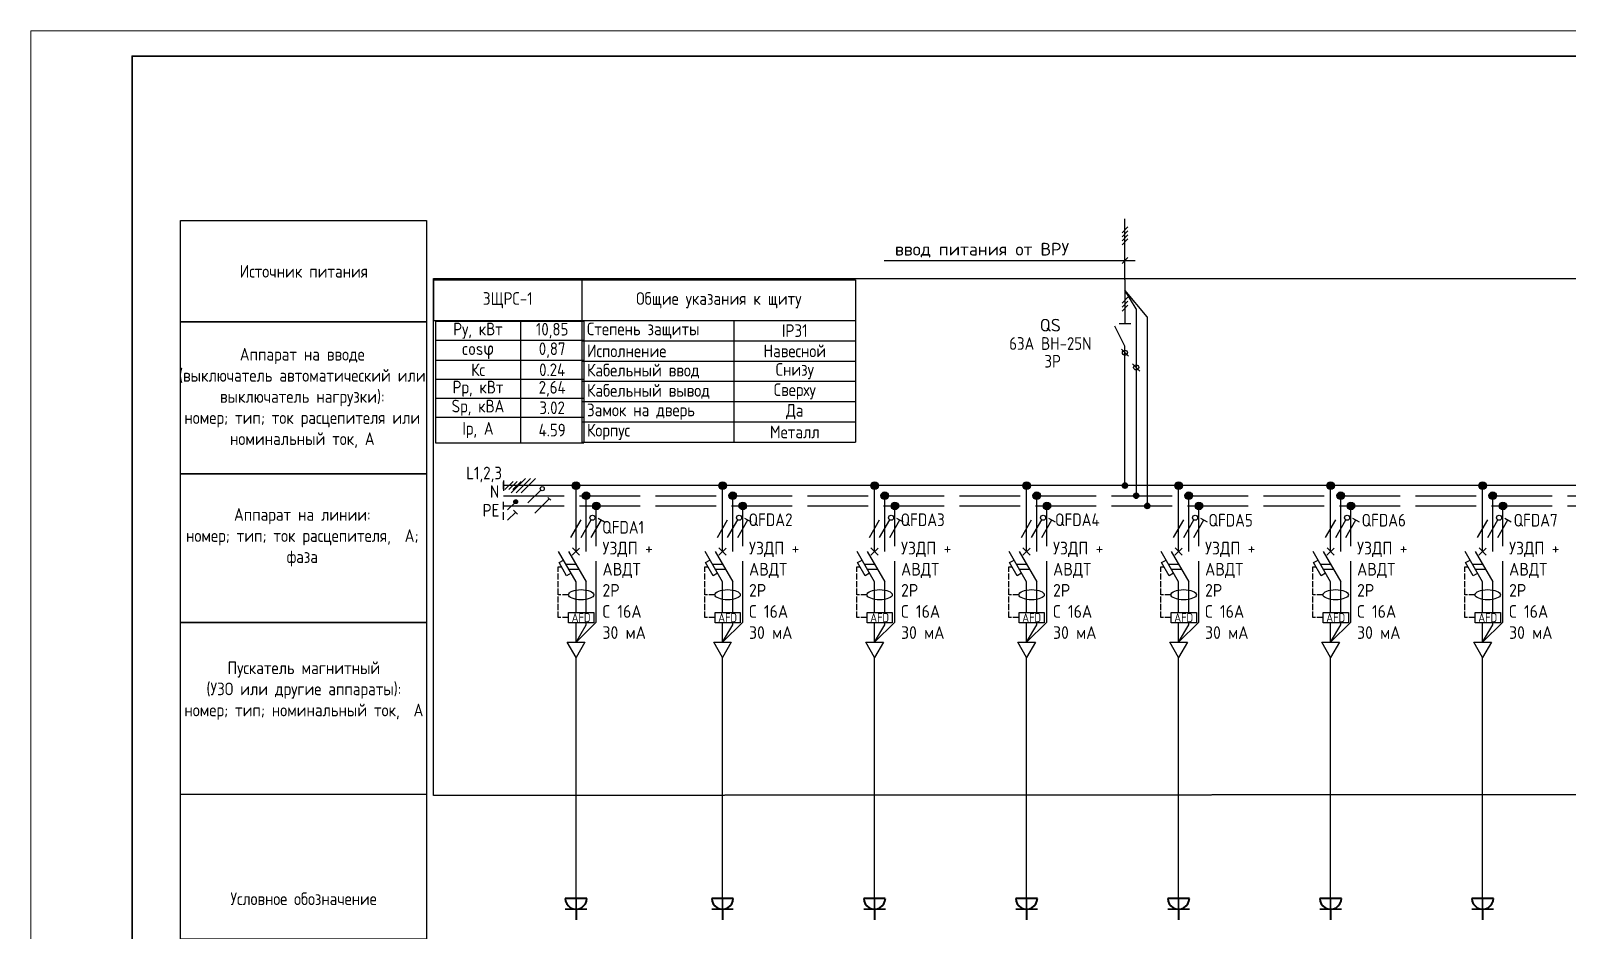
# Model space of a CAD drawing. Header units: millimetres. Extents: x -32 to 417638015, y -35 to 175284279.
# Drawn here: x 417236868 to 417267191, y 175224422 to 175242179 of the extents above; entities that cross this region are included whole.
import ezdxf
from ezdxf.enums import TextEntityAlignment as Align

# ---------------------------------------------------------------- set-up
doc = ezdxf.new("R2010")
doc.units = ezdxf.units.MM
doc.linetypes.add('ACAD_ISO02W100', pattern=[15, 12, -3])
doc.linetypes.add('DASHED2', pattern=[0.375, 0.25, -0.125])
for name, color, linetype in [('4_Однолинейная схема', 7, 'Continuous'), ('A-HATCH-WALL', 7, 'Continuous'), ('RAMKA', 7, 'Continuous'), ('пояснения', 7, 'Continuous')]:
    doc.layers.add(name, color=color, linetype=linetype)
doc.layers.add('A-ANNO-NOTE', color=7, linetype='Continuous', lineweight=5)
doc.layers.add('ЭОМ_Розетки быт', color=5, linetype='Continuous', lineweight=30)
doc.styles.add('Arial Narrow', font='GOST_Common.ttf', dxfattribs={"width": 0.9, "height": 2.5})
doc.styles.add('DS23_Isopeur', font='isocpeur.ttf')
doc.styles.add('GOST Common', font='GOST_Common.ttf', dxfattribs={"width": 0.9, "height": 350})
doc.styles.add('GOST Common ISO', font='GOST_Common.ttf', dxfattribs={"width": 0.9, "height": 2.5})
doc.styles.add('ISOCPEUR', font='isocpeur.ttf', dxfattribs={"width": 0.85, "height": 275})
doc.styles.add('RAMKA', font='isocpeur.ttf', dxfattribs={"oblique": 15, "height": 5})
doc.styles.get("Standard").update_dxf_attribs({"font": 'arial.ttf'})

# ---------------------------------------------------------------- blocks, each defined once
blk = doc.blocks.new('TSL_Пояснение для щита - TSL_Пояснение для щита-779833-ЩТ-1_1 _Р_ _')
blk.add_line((-75.05, 36.82), (-26.45, 36.82))
blk.add_line((-75.05, 36.82), (-26.45, 36.82))
blk.add_lwpolyline([(-75.05, 150), (-26.5, 150), (-26.5, 8.18), (-75.05, 8.18)], close=True)
at = {"layer": 'A-ANNO-NOTE', "lineweight": 30}
for p, q in [((-75, 130), (-26.41, 130)), ((-75, 100), (-26.41, 100)), ((-75, 70.67), (-26.41, 70.67))]:
    blk.add_line(p, q, dxfattribs=at)
at = {"insert": (-50.75, 16.14), "char_height": 2.5, "width": 48.595, "attachment_point": 5, "style": 'ISOCPEUR'}
blk.add_mtext('Условное обозначение', dxfattribs=at)
at = {"layer": 'A-ANNO-NOTE', "char_height": 2.5, "style": 'Arial Narrow'}
for s, insert, width, attachment_point in [('\\pxqc;Источник питания', (-50.7, 140), 48.5948, 5), ('\\fArial Narrow|b0|i0|c204|p34|; ', (-42.14, 141.21), 0.962, 1), ('\\pxqc;Аппарат на вводе \\P(выключатель автоматический или выключатель нагрузки): \\Pномер; тип; ток расцепителя или номинальный ток, А', (-51.01, 115), 49.2171, 5), ('\\fArial Narrow|b0|i0|c204|p34|; ', (-43.26, 124.54), 0.962, 1), ('\\fArial Narrow|b0|i0|c204|p34|; ', (-39.29, 124.54), 0.962, 1), ('\\fArial Narrow|b0|i0|c204|p34|; ', (-47.03, 120.38), 0.962, 1), ('\\fArial Narrow|b0|i0|c204|p34|; ', (-24.74, 120.38), 0.962, 1), ('\\fArial Narrow|b0|i0|c204|p34|; ', (-19.11, 120.38), 0.962, 1), ('\\fArial Narrow|b0|i0|c204|p34|; ', (-40.55, 116.21), 0.962, 1), ('\\fArial Narrow|b0|i0|c204|p34|; ', (-53.84, 112.04), 0.962, 1), ('\\fArial Narrow|b0|i0|c204|p34|; ', (-35.85, 112.04), 0.962, 1), ('\\fArial Narrow|b0|i0|c204|p34|; ', (-30.23, 112.04), 0.962, 1), ('\\fArial Narrow|b0|i0|c204|p34|; ', (-11.04, 112.04), 0.962, 1), ('\\pxqc;Аппарат на линии: \\P\\pq*;номер; тип; ток расцепителя,  А; фаза', (-51.01, 87.5), 49.2171, 5), ('\\fArial Narrow|b0|i0|c204|p34|; ', (-43.7, 92.88), 0.962, 1), ('\\fArial Narrow|b0|i0|c204|p34|; ', (-39.73, 92.88), 0.962, 1), ('\\fArial Narrow|b0|i0|c204|p34|; ', (-58.58, 88.71), 0.962, 1), ('\\fArial Narrow|b0|i0|c204|p34|; ', (-37.62, 88.71), 0.962, 1), ('\\fArial Narrow|b0|i0|c204|p34|; ', (-10.36, 88.71), 0.481, 1), ('\\fArial Narrow|b0|i0|c204|p34|; ', (-43.17, 72.88), 0.962, 1), ('\\fArial Narrow|b0|i0|c204|p34|; ', (-54.55, 68.71), 0.962, 1), ('\\fArial Narrow|b0|i0|c204|p34|; ', (-48.93, 68.71), 0.962, 1), ('\\fArial Narrow|b0|i0|c204|p34|; ', (-39.2, 68.71), 0.962, 1), ('\\fArial Narrow|b0|i0|c204|p34|; ', (-29.55, 64.54), 0.962, 1), ('Пускатель магнитный\\P(УЗО или другие аппараты):\\Pномер; тип; номинальный ток,  А', (-50.7, 57.23), 48.5948, 5), ('\\fArial Narrow|b0|i0|c204|p34|; ', (-40.12, 10.8), 0.962, 1)]:
    blk.add_mtext(s, dxfattribs=dict(at, insert=insert, width=width, attachment_point=attachment_point))
at = {"layer": 'A-ANNO-NOTE', "char_height": 2.5, "width": 0.962, "attachment_point": 1, "rotation": 90, "style": 'Arial Narrow'}
for insert in [(-31.63, 55.01), (-59.96, 39.75), (-27.46, 42.11), (-31.63, 29.87)]:
    blk.add_mtext('\\fArial Narrow|b0|i0|c204|p34|; ', dxfattribs=dict(at, insert=insert))
blk = doc.blocks.new('TSL_SHM_УГО_Точка - TSL_SHM_УГО_Точка-779818-ЩТ-1_1 _Р_ _')
at = {"layer": 'A-ANNO-NOTE', "lineweight": 30}
h = blk.add_hatch(color=256, dxfattribs=at)
edge = h.paths.add_edge_path()
edge.add_arc((0, 0), 0.5, 0, 360)
blk.add_circle((0, 0), 0.5, dxfattribs=at)
blk = doc.blocks.new('Конт разъемн')
at = {"color": 0}
blk.add_line((71, 71), (-71, -71), dxfattribs=at)
blk.add_circle((0, 0), 50, dxfattribs=at)
blk = doc.blocks.new('*U891')
at = {"layer": '4_Однолинейная схема'}
for p, q in [((0, 1), (0, -1)), ((347.29, 0), (0, 0))]:
    blk.add_line(p, q, dxfattribs=at)
at = {"layer": '4_Однолинейная схема', "color": 1}
for p, q in [((1.51, -1.41), (4.34, 1.41)), ((2.51, -1.41), (5.34, 1.41)), ((3.51, -1.41), (6.34, 1.41)), ((4.84, -3.41), (7.38, -0.87)), ((6.23, -5.41), (9.06, -2.59))]:
    blk.add_line(p, q, dxfattribs=at)
at = {"layer": '4_Однолинейная схема', "linetype": 'ACAD_ISO02W100'}
for p, q in [((0, -2), (347.29, -2)), ((0, -4), (347.29, -4))]:
    blk.add_line(p, q, dxfattribs=at)
at = {"layer": '4_Однолинейная схема', "color": 1}
blk.add_lwpolyline([(9.34, -2.86), (8.78, -2.31)], dxfattribs=at)
blk.add_circle((7.67, -0.59), 0.404, dxfattribs=at)
at = {"layer": '4_Однолинейная схема', "style": 'GOST Common ISO', "width": 0.9}
for s, p in [('L1,2,3', (-7.33, 1.25)), ('N', (-2.64, -2.41)), ('PE', (-4.09, -6.11))]:
    blk.add_text(s, height=2.5, dxfattribs=at).set_placement(p)
blk = doc.blocks.new('*T1184')
at = {"layer": 'пояснения', "color": 0, "linetype": 'ByBlock', "lineweight": -2, "transparency": 16777216}
for p, q in [((0, 0), (2928, 0)), ((0, 0), (0, -800)), ((2928, 0), (2928, -800)), ((0, -800), (2928, -800))]:
    blk.add_line(p, q, dxfattribs=at)
at = {"layer": 'пояснения', "color": 0, "transparency": 16777216, "insert": (1464, -400), "char_height": 250, "width": 2906.04, "attachment_point": 5, "style": 'GOST Common ISO'}
blk.add_mtext('{\\C256;3ЩРС-1}', dxfattribs=at)
blk = doc.blocks.new('*T1185')
at = {"layer": 'пояснения', "color": 0, "linetype": 'ByBlock', "lineweight": -2, "transparency": 16777216}
for p, q in [((0, 0), (5400, 0)), ((0, 0), (0, -3200)), ((5400, 0), (5400, -3200)), ((0, -800), (5400, -800)), ((3000, -800), (3000, -3200)), ((0, -1200), (5400, -1200)), ((0, -1600), (5400, -1600)), ((0, -2000), (5400, -2000)), ((0, -2400), (5400, -2400)), ((0, -2800), (5400, -2800)), ((0, -3200), (5400, -3200))]:
    blk.add_line(p, q, dxfattribs=at)
at = {"layer": 'пояснения', "color": 0, "transparency": 16777216, "char_height": 250, "style": 'GOST Common ISO'}
for s, insert, width, attachment_point in [('Общие указания к щиту', (2700, -400), 5327.35, 5), ('Степень защиты', (100, -1000), 2800, 4), ('IP31', (4200, -1000), 2327.35, 5), ('Исполнение', (100, -1400), 2800, 4), ('Навесной', (4200, -1400), 2327.35, 5), ('Кабельный ввод', (100, -1800), 2800, 4), ('Снизу', (4200, -1800), 2327.35, 5), ('Кабельный вывод', (100, -2200), 2800, 4), ('Сверху', (4200, -2200), 2327.35, 5), ('Замок на дверь', (100, -2600), 2800, 4), ('Да', (4200, -2600), 2327.35, 5), ('Корпус', (100, -3000), 2800, 4), ('Металл', (4200, -3000), 2327.35, 5)]:
    blk.add_mtext(s, dxfattribs=dict(at, insert=insert, width=width, attachment_point=attachment_point))
blk = doc.blocks.new('*U888')
at = {"lineweight": -2}
h = blk.add_hatch(color=256, dxfattribs=at)
h.dxf.hatch_style = 1
edge = h.paths.add_edge_path()
edge.add_arc((0, 0), 0.75, 0, 360)
at = {"layer": 'A-HATCH-WALL', "lineweight": -2}
h = blk.add_hatch(color=256, dxfattribs=at)
h.dxf.hatch_style = 1
edge = h.paths.add_edge_path()
edge.add_arc((2, -2), 0.75, 0, 360)
h = blk.add_hatch(color=256, dxfattribs=at)
h.dxf.hatch_style = 1
edge = h.paths.add_edge_path()
edge.add_arc((4, -4), 0.75, 0, 360)
at = {"lineweight": -2}
for points in [[(0, -13), (0, 0)], [(0, -25.05), (0, -19), (-3.46, -13)], [(-0.98, -17.3), (-1.85, -17.8), (-3.35, -15.2), (-2.48, -14.7)], [(-1.46, -13), (2, -19)], [(-0.73, -13.73), (0.69, -12.31)], [(0.71, -13.71), (-0.71, -12.29)], [(-2.02, -15.5), (-0.02, -15.5)], [(-1.44, -16.5), (0.56, -16.5)], [(0, -30.92), (0, -27.05)]]:
    blk.add_lwpolyline(points, dxfattribs=at)
at = {"linetype": 'ACAD_ISO02W100', "lineweight": -2}
for points in [[(2, -13), (2, -2)], [(4, -26.92), (4, -4)], [(2, -25.05), (2, -19)], [(0, -30.92), (4, -26.92)], [(0, -30.92), (2, -27.46), (2, -26.97)]]:
    blk.add_lwpolyline(points, dxfattribs=at)
at = {"color": 1, "lineweight": -2}
for points in [[(-1, -10.23), (1, -6.77)], [(1, -10.23), (3, -6.77)], [(3, -10.23), (5, -6.77)], [(4.35, -6.39), (5.65, -7.14)]]:
    blk.add_lwpolyline(points, dxfattribs=at)
at = {"color": 1, "linetype": 'ACAD_ISO02W100', "lineweight": -2, "ltscale": 0.1}
for points in [[(-3.5, -21.53), (-3.5, -21.53), (-3.5, -16), (-2.89, -16)], [(-1.5, -21.53), (-3.5, -21.53)], [(-1.5, -26.05), (-3.5, -26.05), (-3.5, -21.53)]]:
    blk.add_lwpolyline(points, dxfattribs=at)
at = {"lineweight": -2}
blk.add_lwpolyline([(0, -33.92), (-1.73, -30.92), (1.73, -30.92)], close=True, dxfattribs=at)
for centre in [(0, 0), (2, -2), (4, -4)]:
    blk.add_circle(centre, 0.75, dxfattribs=at)
at = {"color": 1, "lineweight": -2}
blk.add_circle((3.25, -6.33), 0.5, dxfattribs=at)
at = {"lineweight": -2}
blk.add_ellipse((1, -21.53), major_axis=(2.5, 0), ratio=0.4, dxfattribs=at)
at = {"style": 'GOST Common ISO', "width": 0.9}
blk.add_attdef('ФАЗА', text='', height=2.5, dxfattribs=at).set_placement((0, 2), align=Align.CENTER)
at = {"lineweight": -2}
blk.add_wipeout([(-1.49, -25.05), (3.5, -25.05), (3.5, -27.05), (-1.49, -27.05)], dxfattribs=at)
blk.add_lwpolyline([(3.5, -27.05), (-1.49, -27.05), (-1.49, -25.05), (3.5, -25.05)], close=True, dxfattribs=at)
at = {"lineweight": -2, "insert": (1, -26.05), "char_height": 1.75, "attachment_point": 5, "style": 'GOST Common ISO'}
blk.add_mtext_dynamic_manual_height_columns('AFD', width=4.9912, gutter_width=12.5, heights=[0], dxfattribs=at)
blk = doc.blocks.new('*U871')
at = {"lineweight": -2}
h = blk.add_hatch(color=256, dxfattribs=at)
h.dxf.hatch_style = 1
edge = h.paths.add_edge_path()
edge.add_arc((0, 0), 0.75, 0, 360)
at = {"layer": 'A-HATCH-WALL', "lineweight": -2}
h = blk.add_hatch(color=256, dxfattribs=at)
h.dxf.hatch_style = 1
edge = h.paths.add_edge_path()
edge.add_arc((2, -2), 0.75, 0, 360)
h = blk.add_hatch(color=256, dxfattribs=at)
h.dxf.hatch_style = 1
edge = h.paths.add_edge_path()
edge.add_arc((4, -4), 0.75, 0, 360)
at = {"lineweight": -2}
for points in [[(0, -13), (0, 0)], [(0, -25.05), (0, -19), (-3.46, -13)], [(-0.98, -17.3), (-1.85, -17.8), (-3.35, -15.2), (-2.48, -14.7)], [(-1.46, -13), (2, -19)], [(-0.73, -13.73), (0.69, -12.31)], [(0.71, -13.71), (-0.71, -12.29)], [(-2.02, -15.5), (-0.02, -15.5)], [(-1.44, -16.5), (0.56, -16.5)], [(0, -30.92), (0, -27.05)]]:
    blk.add_lwpolyline(points, dxfattribs=at)
at = {"linetype": 'ACAD_ISO02W100', "lineweight": -2}
for points in [[(2, -13), (2, -2)], [(4, -26.92), (4, -4)], [(2, -25.05), (2, -19)], [(0, -30.92), (4, -26.92)], [(0, -30.92), (2, -27.46), (2, -26.97)]]:
    blk.add_lwpolyline(points, dxfattribs=at)
at = {"color": 1, "lineweight": -2}
for points in [[(-1, -10.23), (1, -6.77)], [(1, -10.23), (3, -6.77)], [(3, -10.23), (5, -6.77)], [(4.35, -6.39), (5.65, -7.14)]]:
    blk.add_lwpolyline(points, dxfattribs=at)
at = {"color": 1, "linetype": 'ACAD_ISO02W100', "lineweight": -2, "ltscale": 0.1}
for points in [[(-3.5, -21.53), (-3.5, -21.53), (-3.5, -16), (-2.89, -16)], [(-1.5, -21.53), (-3.5, -21.53)], [(-1.5, -26.05), (-3.5, -26.05), (-3.5, -21.53)]]:
    blk.add_lwpolyline(points, dxfattribs=at)
at = {"lineweight": -2}
blk.add_lwpolyline([(0, -33.92), (-1.73, -30.92), (1.73, -30.92)], close=True, dxfattribs=at)
for centre in [(0, 0), (2, -2), (4, -4)]:
    blk.add_circle(centre, 0.75, dxfattribs=at)
at = {"color": 1, "lineweight": -2}
blk.add_circle((3.25, -6.33), 0.5, dxfattribs=at)
at = {"lineweight": -2}
blk.add_ellipse((1, -21.53), major_axis=(2.5, 0), ratio=0.4, dxfattribs=at)
at = {"style": 'GOST Common ISO', "width": 0.9}
blk.add_attdef('ФАЗА', text='', height=2.5, dxfattribs=at).set_placement((0, 2), align=Align.CENTER)
at = {"lineweight": -2}
blk.add_wipeout([(-1.49, -25.05), (3.5, -25.05), (3.5, -27.05), (-1.49, -27.05)], dxfattribs=at)
blk.add_lwpolyline([(3.5, -27.05), (-1.49, -27.05), (-1.49, -25.05), (3.5, -25.05)], close=True, dxfattribs=at)
at = {"lineweight": -2, "insert": (1, -26.05), "char_height": 1.75, "attachment_point": 5, "style": 'GOST Common ISO'}
blk.add_mtext_dynamic_manual_height_columns('AFD', width=4.9912, gutter_width=12.5, heights=[0], dxfattribs=at)
blk = doc.blocks.new('*U872')
at = {"lineweight": -2}
h = blk.add_hatch(color=256, dxfattribs=at)
h.dxf.hatch_style = 1
edge = h.paths.add_edge_path()
edge.add_arc((0, 0), 0.75, 0, 360)
at = {"layer": 'A-HATCH-WALL', "lineweight": -2}
h = blk.add_hatch(color=256, dxfattribs=at)
h.dxf.hatch_style = 1
edge = h.paths.add_edge_path()
edge.add_arc((2, -2), 0.75, 0, 360)
h = blk.add_hatch(color=256, dxfattribs=at)
h.dxf.hatch_style = 1
edge = h.paths.add_edge_path()
edge.add_arc((4, -4), 0.75, 0, 360)
at = {"lineweight": -2}
for points in [[(0, -13), (0, 0)], [(0, -25.05), (0, -19), (-3.46, -13)], [(-0.98, -17.3), (-1.85, -17.8), (-3.35, -15.2), (-2.48, -14.7)], [(-1.46, -13), (2, -19)], [(-0.73, -13.73), (0.69, -12.31)], [(0.71, -13.71), (-0.71, -12.29)], [(-2.02, -15.5), (-0.02, -15.5)], [(-1.44, -16.5), (0.56, -16.5)], [(0, -30.92), (0, -27.05)]]:
    blk.add_lwpolyline(points, dxfattribs=at)
at = {"linetype": 'ACAD_ISO02W100', "lineweight": -2}
for points in [[(2, -13), (2, -2)], [(4, -26.92), (4, -4)], [(2, -25.05), (2, -19)], [(0, -30.92), (4, -26.92)], [(0, -30.92), (2, -27.46), (2, -26.97)]]:
    blk.add_lwpolyline(points, dxfattribs=at)
at = {"color": 1, "lineweight": -2}
for points in [[(-1, -10.23), (1, -6.77)], [(1, -10.23), (3, -6.77)], [(3, -10.23), (5, -6.77)], [(4.35, -6.39), (5.65, -7.14)]]:
    blk.add_lwpolyline(points, dxfattribs=at)
at = {"color": 1, "linetype": 'ACAD_ISO02W100', "lineweight": -2, "ltscale": 0.1}
for points in [[(-3.5, -21.53), (-3.5, -21.53), (-3.5, -16), (-2.89, -16)], [(-1.5, -21.53), (-3.5, -21.53)], [(-1.5, -26.05), (-3.5, -26.05), (-3.5, -21.53)]]:
    blk.add_lwpolyline(points, dxfattribs=at)
at = {"lineweight": -2}
blk.add_lwpolyline([(0, -33.92), (-1.73, -30.92), (1.73, -30.92)], close=True, dxfattribs=at)
for centre in [(0, 0), (2, -2), (4, -4)]:
    blk.add_circle(centre, 0.75, dxfattribs=at)
at = {"color": 1, "lineweight": -2}
blk.add_circle((3.25, -6.33), 0.5, dxfattribs=at)
at = {"lineweight": -2}
blk.add_ellipse((1, -21.53), major_axis=(2.5, 0), ratio=0.4, dxfattribs=at)
at = {"style": 'GOST Common ISO', "width": 0.9}
blk.add_attdef('ФАЗА', text='', height=2.5, dxfattribs=at).set_placement((0, 2), align=Align.CENTER)
at = {"lineweight": -2}
blk.add_wipeout([(-1.49, -25.05), (3.5, -25.05), (3.5, -27.05), (-1.49, -27.05)], dxfattribs=at)
blk.add_lwpolyline([(3.5, -27.05), (-1.49, -27.05), (-1.49, -25.05), (3.5, -25.05)], close=True, dxfattribs=at)
at = {"lineweight": -2, "insert": (1, -26.05), "char_height": 1.75, "attachment_point": 5, "style": 'GOST Common ISO'}
blk.add_mtext_dynamic_manual_height_columns('AFD', width=4.9912, gutter_width=12.5, heights=[0], dxfattribs=at)
blk = doc.blocks.new('*U873')
at = {"lineweight": -2}
h = blk.add_hatch(color=256, dxfattribs=at)
h.dxf.hatch_style = 1
edge = h.paths.add_edge_path()
edge.add_arc((0, 0), 0.75, 0, 360)
at = {"layer": 'A-HATCH-WALL', "lineweight": -2}
h = blk.add_hatch(color=256, dxfattribs=at)
h.dxf.hatch_style = 1
edge = h.paths.add_edge_path()
edge.add_arc((2, -2), 0.75, 0, 360)
h = blk.add_hatch(color=256, dxfattribs=at)
h.dxf.hatch_style = 1
edge = h.paths.add_edge_path()
edge.add_arc((4, -4), 0.75, 0, 360)
at = {"lineweight": -2}
for points in [[(0, -13), (0, 0)], [(0, -25.05), (0, -19), (-3.46, -13)], [(-0.98, -17.3), (-1.85, -17.8), (-3.35, -15.2), (-2.48, -14.7)], [(-1.46, -13), (2, -19)], [(-0.73, -13.73), (0.69, -12.31)], [(0.71, -13.71), (-0.71, -12.29)], [(-2.02, -15.5), (-0.02, -15.5)], [(-1.44, -16.5), (0.56, -16.5)], [(0, -30.92), (0, -27.05)]]:
    blk.add_lwpolyline(points, dxfattribs=at)
at = {"linetype": 'ACAD_ISO02W100', "lineweight": -2}
for points in [[(2, -13), (2, -2)], [(4, -26.92), (4, -4)], [(2, -25.05), (2, -19)], [(0, -30.92), (4, -26.92)], [(0, -30.92), (2, -27.46), (2, -26.97)]]:
    blk.add_lwpolyline(points, dxfattribs=at)
at = {"color": 1, "lineweight": -2}
for points in [[(-1, -10.23), (1, -6.77)], [(1, -10.23), (3, -6.77)], [(3, -10.23), (5, -6.77)], [(4.35, -6.39), (5.65, -7.14)]]:
    blk.add_lwpolyline(points, dxfattribs=at)
at = {"color": 1, "linetype": 'ACAD_ISO02W100', "lineweight": -2, "ltscale": 0.1}
for points in [[(-3.5, -21.53), (-3.5, -21.53), (-3.5, -16), (-2.89, -16)], [(-1.5, -21.53), (-3.5, -21.53)], [(-1.5, -26.05), (-3.5, -26.05), (-3.5, -21.53)]]:
    blk.add_lwpolyline(points, dxfattribs=at)
at = {"lineweight": -2}
blk.add_lwpolyline([(0, -33.92), (-1.73, -30.92), (1.73, -30.92)], close=True, dxfattribs=at)
for centre in [(0, 0), (2, -2), (4, -4)]:
    blk.add_circle(centre, 0.75, dxfattribs=at)
at = {"color": 1, "lineweight": -2}
blk.add_circle((3.25, -6.33), 0.5, dxfattribs=at)
at = {"lineweight": -2}
blk.add_ellipse((1, -21.53), major_axis=(2.5, 0), ratio=0.4, dxfattribs=at)
at = {"style": 'GOST Common ISO', "width": 0.9}
blk.add_attdef('ФАЗА', text='', height=2.5, dxfattribs=at).set_placement((0, 2), align=Align.CENTER)
at = {"lineweight": -2}
blk.add_wipeout([(-1.49, -25.05), (3.5, -25.05), (3.5, -27.05), (-1.49, -27.05)], dxfattribs=at)
blk.add_lwpolyline([(3.5, -27.05), (-1.49, -27.05), (-1.49, -25.05), (3.5, -25.05)], close=True, dxfattribs=at)
at = {"lineweight": -2, "insert": (1, -26.05), "char_height": 1.75, "attachment_point": 5, "style": 'GOST Common ISO'}
blk.add_mtext_dynamic_manual_height_columns('AFD', width=4.9912, gutter_width=12.5, heights=[0], dxfattribs=at)
blk = doc.blocks.new('*U875')
at = {"lineweight": -2}
h = blk.add_hatch(color=256, dxfattribs=at)
h.dxf.hatch_style = 1
edge = h.paths.add_edge_path()
edge.add_arc((0, 0), 0.75, 0, 360)
at = {"layer": 'A-HATCH-WALL', "lineweight": -2}
h = blk.add_hatch(color=256, dxfattribs=at)
h.dxf.hatch_style = 1
edge = h.paths.add_edge_path()
edge.add_arc((2, -2), 0.75, 0, 360)
h = blk.add_hatch(color=256, dxfattribs=at)
h.dxf.hatch_style = 1
edge = h.paths.add_edge_path()
edge.add_arc((4, -4), 0.75, 0, 360)
at = {"lineweight": -2}
for points in [[(0, -13), (0, 0)], [(0, -25.05), (0, -19), (-3.46, -13)], [(-0.98, -17.3), (-1.85, -17.8), (-3.35, -15.2), (-2.48, -14.7)], [(-1.46, -13), (2, -19)], [(-0.73, -13.73), (0.69, -12.31)], [(0.71, -13.71), (-0.71, -12.29)], [(-2.02, -15.5), (-0.02, -15.5)], [(-1.44, -16.5), (0.56, -16.5)], [(0, -30.92), (0, -27.05)]]:
    blk.add_lwpolyline(points, dxfattribs=at)
at = {"linetype": 'ACAD_ISO02W100', "lineweight": -2}
for points in [[(2, -13), (2, -2)], [(4, -26.92), (4, -4)], [(2, -25.05), (2, -19)], [(0, -30.92), (4, -26.92)], [(0, -30.92), (2, -27.46), (2, -26.97)]]:
    blk.add_lwpolyline(points, dxfattribs=at)
at = {"color": 1, "lineweight": -2}
for points in [[(-1, -10.23), (1, -6.77)], [(1, -10.23), (3, -6.77)], [(3, -10.23), (5, -6.77)], [(4.35, -6.39), (5.65, -7.14)]]:
    blk.add_lwpolyline(points, dxfattribs=at)
at = {"color": 1, "linetype": 'ACAD_ISO02W100', "lineweight": -2, "ltscale": 0.1}
for points in [[(-3.5, -21.53), (-3.5, -21.53), (-3.5, -16), (-2.89, -16)], [(-1.5, -21.53), (-3.5, -21.53)], [(-1.5, -26.05), (-3.5, -26.05), (-3.5, -21.53)]]:
    blk.add_lwpolyline(points, dxfattribs=at)
at = {"lineweight": -2}
blk.add_lwpolyline([(0, -33.92), (-1.73, -30.92), (1.73, -30.92)], close=True, dxfattribs=at)
for centre in [(0, 0), (2, -2), (4, -4)]:
    blk.add_circle(centre, 0.75, dxfattribs=at)
at = {"color": 1, "lineweight": -2}
blk.add_circle((3.25, -6.33), 0.5, dxfattribs=at)
at = {"lineweight": -2}
blk.add_ellipse((1, -21.53), major_axis=(2.5, 0), ratio=0.4, dxfattribs=at)
at = {"style": 'GOST Common ISO', "width": 0.9}
blk.add_attdef('ФАЗА', text='', height=2.5, dxfattribs=at).set_placement((0, 2), align=Align.CENTER)
at = {"lineweight": -2}
blk.add_wipeout([(-1.49, -25.05), (3.5, -25.05), (3.5, -27.05), (-1.49, -27.05)], dxfattribs=at)
blk.add_lwpolyline([(3.5, -27.05), (-1.49, -27.05), (-1.49, -25.05), (3.5, -25.05)], close=True, dxfattribs=at)
at = {"lineweight": -2, "insert": (1, -26.05), "char_height": 1.75, "attachment_point": 5, "style": 'GOST Common ISO'}
blk.add_mtext_dynamic_manual_height_columns('AFD', width=4.9912, gutter_width=12.5, heights=[0], dxfattribs=at)
blk = doc.blocks.new('*U876')
at = {"lineweight": -2}
h = blk.add_hatch(color=256, dxfattribs=at)
h.dxf.hatch_style = 1
edge = h.paths.add_edge_path()
edge.add_arc((0, 0), 0.75, 0, 360)
at = {"layer": 'A-HATCH-WALL', "lineweight": -2}
h = blk.add_hatch(color=256, dxfattribs=at)
h.dxf.hatch_style = 1
edge = h.paths.add_edge_path()
edge.add_arc((2, -2), 0.75, 0, 360)
h = blk.add_hatch(color=256, dxfattribs=at)
h.dxf.hatch_style = 1
edge = h.paths.add_edge_path()
edge.add_arc((4, -4), 0.75, 0, 360)
at = {"lineweight": -2}
for points in [[(0, -13), (0, 0)], [(0, -25.05), (0, -19), (-3.46, -13)], [(-0.98, -17.3), (-1.85, -17.8), (-3.35, -15.2), (-2.48, -14.7)], [(-1.46, -13), (2, -19)], [(-0.73, -13.73), (0.69, -12.31)], [(0.71, -13.71), (-0.71, -12.29)], [(-2.02, -15.5), (-0.02, -15.5)], [(-1.44, -16.5), (0.56, -16.5)], [(0, -30.92), (0, -27.05)]]:
    blk.add_lwpolyline(points, dxfattribs=at)
at = {"linetype": 'ACAD_ISO02W100', "lineweight": -2}
for points in [[(2, -13), (2, -2)], [(4, -26.92), (4, -4)], [(2, -25.05), (2, -19)], [(0, -30.92), (4, -26.92)], [(0, -30.92), (2, -27.46), (2, -26.97)]]:
    blk.add_lwpolyline(points, dxfattribs=at)
at = {"color": 1, "lineweight": -2}
for points in [[(-1, -10.23), (1, -6.77)], [(1, -10.23), (3, -6.77)], [(3, -10.23), (5, -6.77)], [(4.35, -6.39), (5.65, -7.14)]]:
    blk.add_lwpolyline(points, dxfattribs=at)
at = {"color": 1, "linetype": 'ACAD_ISO02W100', "lineweight": -2, "ltscale": 0.1}
for points in [[(-3.5, -21.53), (-3.5, -21.53), (-3.5, -16), (-2.89, -16)], [(-1.5, -21.53), (-3.5, -21.53)], [(-1.5, -26.05), (-3.5, -26.05), (-3.5, -21.53)]]:
    blk.add_lwpolyline(points, dxfattribs=at)
at = {"lineweight": -2}
blk.add_lwpolyline([(0, -33.92), (-1.73, -30.92), (1.73, -30.92)], close=True, dxfattribs=at)
for centre in [(0, 0), (2, -2), (4, -4)]:
    blk.add_circle(centre, 0.75, dxfattribs=at)
at = {"color": 1, "lineweight": -2}
blk.add_circle((3.25, -6.33), 0.5, dxfattribs=at)
at = {"lineweight": -2}
blk.add_ellipse((1, -21.53), major_axis=(2.5, 0), ratio=0.4, dxfattribs=at)
at = {"style": 'GOST Common ISO', "width": 0.9}
blk.add_attdef('ФАЗА', text='', height=2.5, dxfattribs=at).set_placement((0, 2), align=Align.CENTER)
at = {"lineweight": -2}
blk.add_wipeout([(-1.49, -25.05), (3.5, -25.05), (3.5, -27.05), (-1.49, -27.05)], dxfattribs=at)
blk.add_lwpolyline([(3.5, -27.05), (-1.49, -27.05), (-1.49, -25.05), (3.5, -25.05)], close=True, dxfattribs=at)
at = {"lineweight": -2, "insert": (1, -26.05), "char_height": 1.75, "attachment_point": 5, "style": 'GOST Common ISO'}
blk.add_mtext_dynamic_manual_height_columns('AFD', width=4.9912, gutter_width=12.5, heights=[0], dxfattribs=at)
blk = doc.blocks.new('*U867')
at = {"lineweight": -2}
h = blk.add_hatch(color=256, dxfattribs=at)
h.dxf.hatch_style = 1
edge = h.paths.add_edge_path()
edge.add_arc((0, 0), 0.75, 0, 360)
at = {"layer": 'A-HATCH-WALL', "lineweight": -2}
h = blk.add_hatch(color=256, dxfattribs=at)
h.dxf.hatch_style = 1
edge = h.paths.add_edge_path()
edge.add_arc((2, -2), 0.75, 0, 360)
h = blk.add_hatch(color=256, dxfattribs=at)
h.dxf.hatch_style = 1
edge = h.paths.add_edge_path()
edge.add_arc((4, -4), 0.75, 0, 360)
at = {"lineweight": -2}
for points in [[(0, -13), (0, 0)], [(0, -25.05), (0, -19), (-3.46, -13)], [(-0.98, -17.3), (-1.85, -17.8), (-3.35, -15.2), (-2.48, -14.7)], [(-1.46, -13), (2, -19)], [(-0.73, -13.73), (0.69, -12.31)], [(0.71, -13.71), (-0.71, -12.29)], [(-2.02, -15.5), (-0.02, -15.5)], [(-1.44, -16.5), (0.56, -16.5)], [(0, -30.92), (0, -27.05)]]:
    blk.add_lwpolyline(points, dxfattribs=at)
at = {"linetype": 'ACAD_ISO02W100', "lineweight": -2}
for points in [[(2, -13), (2, -2)], [(4, -26.92), (4, -4)], [(2, -25.05), (2, -19)], [(0, -30.92), (4, -26.92)], [(0, -30.92), (2, -27.46), (2, -26.97)]]:
    blk.add_lwpolyline(points, dxfattribs=at)
at = {"color": 1, "lineweight": -2}
for points in [[(-1, -10.23), (1, -6.77)], [(1, -10.23), (3, -6.77)], [(3, -10.23), (5, -6.77)], [(4.35, -6.39), (5.65, -7.14)]]:
    blk.add_lwpolyline(points, dxfattribs=at)
at = {"color": 1, "linetype": 'ACAD_ISO02W100', "lineweight": -2, "ltscale": 0.1}
for points in [[(-3.5, -21.53), (-3.5, -21.53), (-3.5, -16), (-2.89, -16)], [(-1.5, -21.53), (-3.5, -21.53)], [(-1.5, -26.05), (-3.5, -26.05), (-3.5, -21.53)]]:
    blk.add_lwpolyline(points, dxfattribs=at)
at = {"lineweight": -2}
blk.add_lwpolyline([(0, -33.92), (-1.73, -30.92), (1.73, -30.92)], close=True, dxfattribs=at)
for centre in [(0, 0), (2, -2), (4, -4)]:
    blk.add_circle(centre, 0.75, dxfattribs=at)
at = {"color": 1, "lineweight": -2}
blk.add_circle((3.25, -6.33), 0.5, dxfattribs=at)
at = {"lineweight": -2}
blk.add_ellipse((1, -21.53), major_axis=(2.5, 0), ratio=0.4, dxfattribs=at)
at = {"style": 'GOST Common ISO', "width": 0.9}
blk.add_attdef('ФАЗА', text='', height=2.5, dxfattribs=at).set_placement((0, 2), align=Align.CENTER)
at = {"lineweight": -2}
blk.add_wipeout([(-1.49, -25.05), (3.5, -25.05), (3.5, -27.05), (-1.49, -27.05)], dxfattribs=at)
blk.add_lwpolyline([(3.5, -27.05), (-1.49, -27.05), (-1.49, -25.05), (3.5, -25.05)], close=True, dxfattribs=at)
at = {"lineweight": -2, "insert": (1, -26.05), "char_height": 1.75, "attachment_point": 5, "style": 'GOST Common ISO'}
blk.add_mtext_dynamic_manual_height_columns('AFD', width=4.9912, gutter_width=12.5, heights=[0], dxfattribs=at)
blk = doc.blocks.new('*T1190')
at = {"layer": 'пояснения', "color": 0, "linetype": 'ByBlock', "lineweight": -2, "transparency": 16777216}
for p, q in [((0, 0), (2928, 0)), ((0, 0), (0, -2403)), ((1680, 0), (1680, -2403)), ((2928, 0), (2928, -2403)), ((0, -375), (2928, -375)), ((0, -772), (2928, -772)), ((0, -1147), (2928, -1147)), ((0, -1522), (2928, -1522)), ((0, -1897), (2928, -1897)), ((0, -2403), (2928, -2403))]:
    blk.add_line(p, q, dxfattribs=at)
at = {"layer": 'пояснения', "color": 0, "transparency": 16777216, "char_height": 250, "attachment_point": 5, "style": 'ISOCPEUR'}
for s, insert, width in [('Ру, кВт', (840, -188), 1607.71), ('10,85', (2304, -188), 1175.93), ('cos{\\H1.0833x;\\C256;φ}', (840, -574), 1607.71), ('0,87', (2304, -574), 1175.93), ('Кс', (840, -960), 1607.71), ('0.24', (2304, -960), 1175.93), ('Рр, кВт', (840, -1335), 1607.71), ('2,64', (2304, -1335), 1175.93), ('Sр, кВА', (840, -1710), 1607.71), ('3.02', (2304, -1710), 1175.93), ('Iр, А', (840, -2150), 1607.71), ('4.59', (2304, -2150), 1175.93)]:
    blk.add_mtext(s, dxfattribs=dict(at, insert=insert, width=width))
blk = doc.blocks.new('*U868')
at = {"lineweight": 5, "transparency": 33554687}
blk.add_lwpolyline([(0, 0), (0, 420), (594, 420), (594, 0)], close=True, dxfattribs=at)
at = {"lineweight": 30, "transparency": 33554687}
blk.add_lwpolyline([(20, 5), (20, 415), (589, 415), (589, 5)], close=True, dxfattribs=at)
at = {"lineweight": 9, "transparency": 33554687, "oblique": 15, "width": 0.9}
blk.add_attdef('ОБЪЕКТ', text='', height=2.5, dxfattribs=at).set_placement((529, 42.5), align=Align.MIDDLE_CENTER)
at = {"transparency": 33554687, "style": 'RAMKA', "oblique": 15, "width": 0.9}
for tag, height, p in [('СТРАНИЦА', 0.00025, (588.9995, 414.9996)), ('ДАТА1', 2.5, (464, 32.5)), ('ДАТА2', 2.5, (464, 27.5)), ('СТАДИЯ', 2.5, (546.5, 25)), ('ЛИСТ', 2.5, (561.5, 25)), ('ЛИСТОВ', 2.5, (579, 25)), ('ДАТА3', 2.5, (464, 22.5)), ('ДАТА4', 2.5, (464, 17.5)), ('ДАТА5', 2.5, (464, 12.5)), ('ДАТА6', 2.5, (464, 7.5))]:
    blk.add_attdef(tag, text='', height=height, dxfattribs=at).set_placement(p, align=Align.MIDDLE_CENTER)
at = {"transparency": 33554687, "style": 'RAMKA', "oblique": 15, "width": 0.9, "flags": 8}
blk.add_attdef('ШИФР', text='', height=5, dxfattribs=at).set_placement((529, 55), align=Align.MIDDLE_CENTER)
at = {"transparency": 33554687, "style": 'RAMKA', "oblique": 15, "width": 0.9}
for tag, p in [('ДОЛЖНОСТЬ1', (405, 32.5)), ('ФИО1', (425, 32.5)), ('ДОЛЖНОСТЬ2', (405, 27.5)), ('ФИО2', (425, 27.5)), ('ДОЛЖНОСТЬ3', (405, 22.5)), ('ФИО3', (425, 22.5)), ('ДОЛЖНОСТЬ4', (405, 17.5)), ('ФИО4', (425, 17.5)), ('ДОЛЖНОСТЬ5', (405, 12.5)), ('ФИО5', (425, 12.5)), ('ДОЛЖНОСТЬ6', (405, 7.5)), ('ФИО6', (425, 7.5))]:
    blk.add_attdef(tag, text='', height=2.5, dxfattribs=at).set_placement(p, align=Align.MIDDLE_LEFT)
at = {"lineweight": 9, "transparency": 33554687, "oblique": 15, "width": 0.9, "flags": 128}
blk.add_attdef('НАИМЕНОВАНИЕ', text='', height=2.5, dxfattribs=at).set_placement((504, 12.5), align=Align.MIDDLE_CENTER)
at = {"lineweight": 13, "transparency": 33554687, "oblique": 15, "width": 0.9, "flags": 15}
blk.add_attdef('КОМПАНИЯ', text='', height=2.5, dxfattribs=at).set_placement((564, 12.5), align=Align.MIDDLE_CENTER)
at = {"transparency": 33554687, "style": 'RAMKA', "oblique": 15, "width": 0.9, "flags": 8}
blk.add_attdef('ФОРМАТЛИСТА', text='', height=2.5, dxfattribs=at).set_placement((560, 2.5), align=Align.MIDDLE_LEFT)
blk = doc.blocks.new('*U74')
at = {"color": 0, "lineweight": 40}
for p, q in [((18, 249), (-18, -249)), ((249, -18), (499, -37))]:
    blk.add_line(p, q, dxfattribs=at)
at = {"color": 0}
for p, q in [((0, 0), (249, -18)), ((268, 231), (231, -268))]:
    blk.add_line(p, q, dxfattribs=at)
at = {"color": 0, "lineweight": 40}
blk.add_arc((0, 0), 250, 265.799, 85.799, dxfattribs=at)
at = {"color": 7, "style": 'GOST Common', "width": 0.9}
for tag, p in [('КОЛВО', (36, 425)), ('ВЫСОТА', (294, -391))]:
    blk.add_attdef(tag, p, '', height=350, dxfattribs=at)
at = {"color": 7, "linetype": 'ByBlock', "style": 'GOST Common', "width": 0.9}
blk.add_attdef('ГРУППА', text='', height=350, dxfattribs=at).set_placement((-568, 0), align=Align.RIGHT)
blk = doc.blocks.new('*U856')
at = {"linetype": 'ByBlock', "lineweight": -2}
blk.add_lwpolyline([(0, -1), (0, 838.3)], dxfattribs=at)
at = {"layer": 'ЭОМ_Розетки быт', "color": 0, "xscale": 0.15, "yscale": 0.15, "zscale": 0.15, "rotation": 274.1958433846598}
blk.add_blockref('*U74', (0, -1), dxfattribs=at)
at = {"style": 'GOST Common ISO'}
for tag, p in [('ТРАССА', (-0.3, 0)), ('1_СТРОКА', (4.4, 0)), ('2_СТРОКА', (9.2, 0)), ('3_СТРОКА', (13.9, 0)), ('4_СТРОКА', (18.4, -0.2))]:
    blk.add_attdef(tag, p, '', height=2.5, rotation=90, dxfattribs=at)
blk = doc.blocks.new('*U857')
at = {"linetype": 'ByBlock', "lineweight": -2}
blk.add_lwpolyline([(0, -1), (0, 838.3)], dxfattribs=at)
at = {"layer": 'ЭОМ_Розетки быт', "color": 0, "xscale": 0.15, "yscale": 0.15, "zscale": 0.15, "rotation": 274.1958433846598}
blk.add_blockref('*U74', (0, -1), dxfattribs=at)
at = {"style": 'GOST Common ISO'}
for tag, p in [('ТРАССА', (-0.3, 0)), ('1_СТРОКА', (4.4, 0)), ('2_СТРОКА', (9.2, 0)), ('3_СТРОКА', (13.9, 0)), ('4_СТРОКА', (18.4, -0.2))]:
    blk.add_attdef(tag, p, '', height=2.5, rotation=90, dxfattribs=at)
blk = doc.blocks.new('*U858')
at = {"linetype": 'ByBlock', "lineweight": -2}
blk.add_lwpolyline([(0, -1), (0, 838.3)], dxfattribs=at)
at = {"layer": 'ЭОМ_Розетки быт', "color": 0, "xscale": 0.15, "yscale": 0.15, "zscale": 0.15, "rotation": 274.1958433846598}
blk.add_blockref('*U74', (0, -1), dxfattribs=at)
at = {"style": 'GOST Common ISO'}
for tag, p in [('ТРАССА', (-0.3, 0)), ('1_СТРОКА', (4.4, 0)), ('2_СТРОКА', (9.2, 0)), ('3_СТРОКА', (13.9, 0)), ('4_СТРОКА', (18.4, -0.2))]:
    blk.add_attdef(tag, p, '', height=2.5, rotation=90, dxfattribs=at)
blk = doc.blocks.new('*U859')
at = {"linetype": 'ByBlock', "lineweight": -2}
blk.add_lwpolyline([(0, -1), (0, 838.3)], dxfattribs=at)
at = {"layer": 'ЭОМ_Розетки быт', "color": 0, "xscale": 0.15, "yscale": 0.15, "zscale": 0.15, "rotation": 274.1958433846598}
blk.add_blockref('*U74', (0, -1), dxfattribs=at)
at = {"style": 'GOST Common ISO'}
for tag, p in [('ТРАССА', (-0.3, 0)), ('1_СТРОКА', (4.4, 0)), ('2_СТРОКА', (9.2, 0)), ('3_СТРОКА', (13.9, 0)), ('4_СТРОКА', (18.4, -0.2))]:
    blk.add_attdef(tag, p, '', height=2.5, rotation=90, dxfattribs=at)
blk = doc.blocks.new('*U860')
at = {"linetype": 'ByBlock', "lineweight": -2}
blk.add_lwpolyline([(0, -1), (0, 838.3)], dxfattribs=at)
at = {"layer": 'ЭОМ_Розетки быт', "color": 0, "xscale": 0.15, "yscale": 0.15, "zscale": 0.15, "rotation": 274.1958433846598}
blk.add_blockref('*U74', (0, -1), dxfattribs=at)
at = {"style": 'GOST Common ISO'}
for tag, p in [('ТРАССА', (-0.3, 0)), ('1_СТРОКА', (4.4, 0)), ('2_СТРОКА', (9.2, 0)), ('3_СТРОКА', (13.9, 0)), ('4_СТРОКА', (18.4, -0.2))]:
    blk.add_attdef(tag, p, '', height=2.5, rotation=90, dxfattribs=at)
blk = doc.blocks.new('*U861')
at = {"linetype": 'ByBlock', "lineweight": -2}
blk.add_lwpolyline([(0, -1), (0, 838.3)], dxfattribs=at)
at = {"layer": 'ЭОМ_Розетки быт', "color": 0, "xscale": 0.15, "yscale": 0.15, "zscale": 0.15, "rotation": 274.1958433846598}
blk.add_blockref('*U74', (0, -1), dxfattribs=at)
at = {"style": 'GOST Common ISO'}
for tag, p in [('ТРАССА', (-0.3, 0)), ('1_СТРОКА', (4.4, 0)), ('2_СТРОКА', (9.2, 0)), ('3_СТРОКА', (13.9, 0)), ('4_СТРОКА', (18.4, -0.2))]:
    blk.add_attdef(tag, p, '', height=2.5, rotation=90, dxfattribs=at)
blk = doc.blocks.new('*U862')
at = {"linetype": 'ByBlock', "lineweight": -2}
blk.add_lwpolyline([(0, -1), (0, 838.3)], dxfattribs=at)
at = {"layer": 'ЭОМ_Розетки быт', "color": 0, "xscale": 0.15, "yscale": 0.15, "zscale": 0.15, "rotation": 274.1958433846598}
blk.add_blockref('*U74', (0, -1), dxfattribs=at)
at = {"style": 'GOST Common ISO'}
for tag, p in [('ТРАССА', (-0.3, 0)), ('1_СТРОКА', (4.4, 0)), ('2_СТРОКА', (9.2, 0)), ('3_СТРОКА', (13.9, 0)), ('4_СТРОКА', (18.4, -0.2))]:
    blk.add_attdef(tag, p, '', height=2.5, rotation=90, dxfattribs=at)

msp = doc.modelspace()

# ---------------------------------------------------------------- hatches: boundary and pattern name
h = msp.add_hatch(color=5)
h.dxf.hatch_style = 1
edge = h.paths.add_edge_path()
edge.add_arc((417246439, 175232882), 37.5, 0, 360)

# ---------------------------------------------------------------- linework, layer by layer
at = {"color": 7}
for p, q in [((417258405, 175238189), (417258522, 175238307)), ((417258405, 175238110), (417258522, 175238228)), ((417258463, 175237259), (417258463, 175238468)), ((417258405, 175238031), (417258522, 175238149)), ((417258405, 175237952), (417258522, 175238070)), ((417253711, 175237644), (417258662, 175237644)), ((417253711, 175237644), (417258662, 175237644)), ((417258405, 175237585), (417258522, 175237703)), ((417258463, 175237259), (417258463, 175236399)), ((417258903, 175236530), (417258463, 175237055)), ((417258683, 175236687), (417258463, 175237055)), ((417258405, 175236804), (417258522, 175236922)), ((417258405, 175236725), (417258522, 175236842)), ((417258405, 175236646), (417258522, 175236763)), ((417258683, 175236687), (417258683, 175232999)), ((417258683, 175236687), (417258683, 175232999)), ((417258345, 175236399), (417258581, 175236399)), ((417258903, 175236530), (417258903, 175232799)), ((417258903, 175236530), (417258903, 175232799)), ((417258463, 175235950), (417258263, 175236350)), ((417258463, 175233199), (417258463, 175235950)), ((417258463, 175233199), (417258463, 175235950)), ((417246195, 175233127), (417246195, 175233277)), ((417246227, 175233123), (417246386, 175233282)), ((417246306, 175233123), (417246465, 175233282)), ((417246385, 175233123), (417246544, 175233282)), ((417246197, 175232727), (417246197, 175232877)), ((417246280, 175232723), (417246439, 175232882))]:
    msp.add_line(p, q, dxfattribs=at)
at = {"color": 7, "ltscale": 0.5}
for p, q in [((417246195, 175232524), (417246195, 175232674)), ((417246278, 175232519), (417246438, 175232678)), ((417246398, 175232718), (417246477, 175232639))]:
    msp.add_line(p, q, dxfattribs=at)
at = {"linetype": 'DASHED2'}
msp.add_lwpolyline([(417244818, 175227082), (417244818, 175237286), (417281344, 175237286), (417281341, 175227107)], close=True, dxfattribs=at)
msp.add_lwpolyline([(417239824, 175222699), (417239824, 175224699)])
at = {"color": 7}
msp.add_circle((417246439, 175232882), 37.5, dxfattribs=at)

# ---------------------------------------------------------------- block references
at = {"xscale": 100, "yscale": 100, "zscale": 100}
msp.add_blockref('TSL_Пояснение для щита - TSL_Пояснение для щита-779833-ЩТ-1_1 _Р_ _', (417247328, 175223430), dxfattribs=at)
for name, p in [('*T1184', (417244818, 175237259)), ('*T1185', (417247746, 175237259)), ('*T1190', (417244854, 175236446))]:
    msp.add_blockref(name, p)
at = {"rotation": 270}
for p in [(417258463, 175235824), (417258463, 175235824), (417258683, 175235533)]:
    msp.add_blockref('Конт разъемн', p, dxfattribs=at)
at = {"layer": '4_Однолинейная схема', "color": 0, "xscale": 100, "yscale": 100, "zscale": 100}
msp.add_blockref('*U891', (417246195, 175233199), dxfattribs=at)
at = {"layer": 'A-ANNO-NOTE', "xscale": 100, "yscale": 100, "zscale": 100}
for p in [(417258463, 175233199), (417258683, 175232999), (417258903, 175232799)]:
    msp.add_blockref('TSL_SHM_УГО_Точка - TSL_SHM_УГО_Точка-779818-ЩТ-1_1 _Р_ _', p, dxfattribs=at)

# ---------------------------------------------------------------- texts
at = {"style": 'ISOCPEUR'}
for s, p in [('ввод питания от ВРУ', (417255642, 175237742)), ('QS', (417256989, 175236242))]:
    msp.add_text(s, height=250, dxfattribs=at).set_placement(p, align=Align.CENTER)
at = {"char_height": 250}
for s, insert, width, attachment_point, style in [('\\pxsm0.8;63А ВН-25N ', (417256989, 175236130), 2543.68, 2, 'ISOCPEUR'), ('\\pxsm0.8;63А ВН-25N ', (417256989, 175236130), 2543.68, 2, 'ISOCPEUR'), ('\\pxsm0.8;3Р ', (417257035, 175235780), 2543.68, 2, 'ISOCPEUR'), ('\\pxsm0.8;3Р ', (417257035, 175235780), 2543.68, 2, 'ISOCPEUR'), ('QFDA1', (417248145, 175232502), 849.79, 1, 'GOST Common'), ('QFDA2', (417251035, 175232651), 849.79, 1, 'GOST Common'), ('QFDA3', (417254035, 175232651), 849.79, 1, 'GOST Common'), ('QFDA5', (417260110, 175232642), 849.79, 1, 'GOST Common'), ('QFDA6', (417263132, 175232642), 849.79, 1, 'GOST Common'), ('QFDA7', (417266132, 175232642), 849.79, 1, 'GOST Common')]:
    msp.add_mtext(s, dxfattribs=dict(at, insert=insert, width=width, attachment_point=attachment_point, style=style))

# ---------------------------------------------------------------- next in the draw order: block references
at = {"xscale": 100, "yscale": 100, "zscale": 100}
for name, p in [('*U888', (417247629, 175233199)), ('*U867', (417250521, 175233199)), ('*U871', (417253521, 175233199)), ('*U872', (417256521, 175233199)), ('*U873', (417259521, 175233199)), ('*U875', (417262521, 175233199)), ('*U876', (417265521, 175233199))]:
    msp.add_blockref(name, p, dxfattribs=at)

# ---------------------------------------------------------------- next in the draw order: block references
at = {"color": 1, "xscale": 5.664893170372438, "yscale": 5.664893170372438, "zscale": 5.664893170372438}
for name, p in [('*U856', (417247629, 175225058)), ('*U857', (417250521, 175225058)), ('*U858', (417253521, 175225058)), ('*U859', (417256521, 175225058)), ('*U860', (417259521, 175225058)), ('*U861', (417262521, 175225058)), ('*U862', (417265521, 175225058))]:
    msp.add_blockref(name, p, dxfattribs=at)
at = {"layer": 'RAMKA', "transparency": 33554687, "xscale": 100, "yscale": 100, "zscale": 100}
msp.add_blockref('*U868', (417236868, 175200179), dxfattribs=at)

# ---------------------------------------------------------------- next in the draw order: texts
at = {"char_height": 250, "attachment_point": 1}
for s, insert, width, style in [('QFDA4', (417257082, 175232651), 849.79, 'GOST Common'), ('{\\W0.9;УЗДП + АВДТ\\P2Р\\PС 16А\\P30 мА}', (417248151, 175232091), 1244.38, 'DS23_Isopeur'), ('{\\W0.9;УЗДП + АВДТ\\P2Р\\PС 16А\\P30 мА}', (417251043, 175232091), 1244.38, 'DS23_Isopeur'), ('{\\W0.9;УЗДП + АВДТ\\P2Р\\PС 16А\\P30 мА}', (417254043, 175232091), 1244.38, 'DS23_Isopeur'), ('{\\W0.9;УЗДП + АВДТ\\P2Р\\PС 16А\\P30 мА}', (417257043, 175232091), 1244.38, 'DS23_Isopeur'), ('{\\W0.9;УЗДП + АВДТ\\P2Р\\PС 16А\\P30 мА}', (417260043, 175232091), 1244.38, 'DS23_Isopeur'), ('{\\W0.9;УЗДП + АВДТ\\P2Р\\PС 16А\\P30 мА}', (417263043, 175232091), 1244.38, 'DS23_Isopeur'), ('{\\W0.9;УЗДП + АВДТ\\P2Р\\PС 16А\\P30 мА}', (417266043, 175232091), 1244.38, 'DS23_Isopeur')]:
    msp.add_mtext(s, dxfattribs=dict(at, insert=insert, width=width, style=style))

doc.saveas('drawing.dxf')
